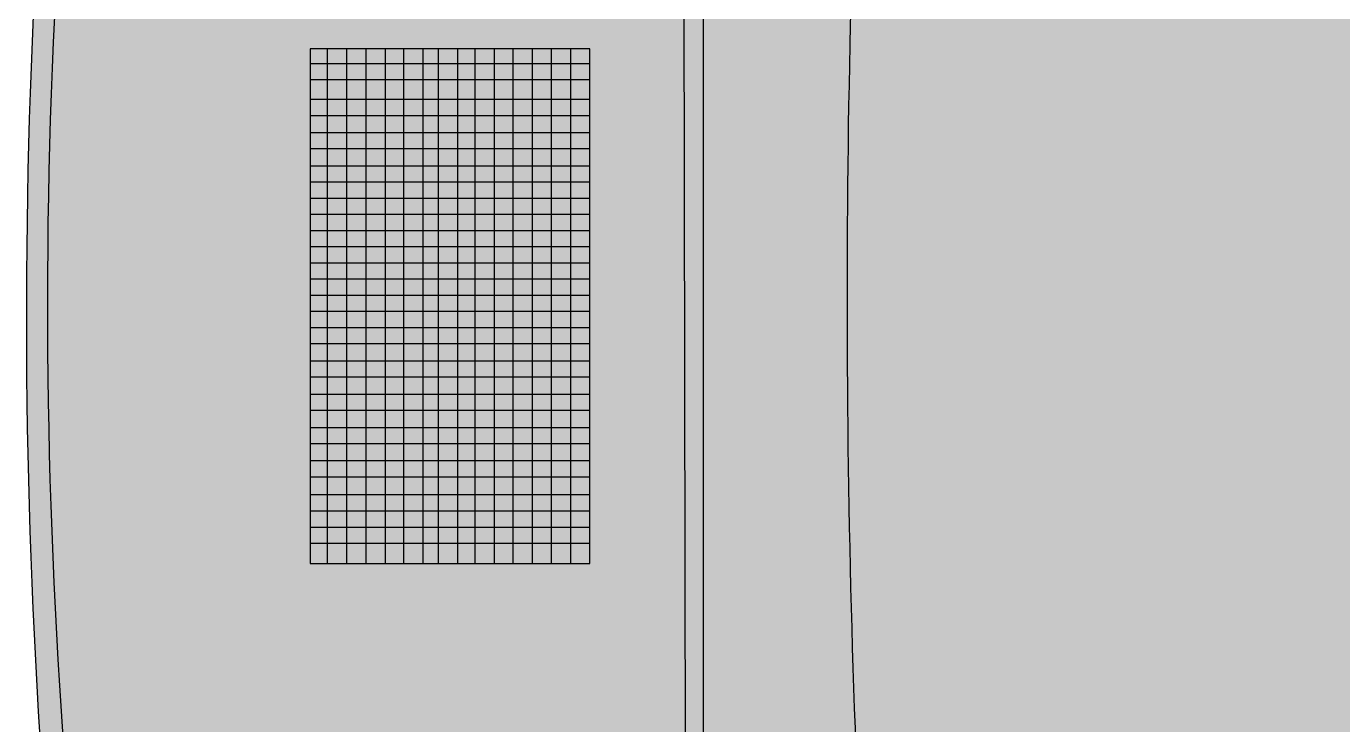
# Model space of a CAD drawing. Header units: millimetres. Extents: x 22013 to 1095811, y 1491 to 706158.
# Drawn here: x 32577 to 102226, y 235288 to 272254 of the extents above; entities that cross this region are included whole.
import ezdxf

# ---------------------------------------------------------------- set-up
doc = ezdxf.new("R2010")
doc.units = ezdxf.units.MM
pattern_1 = [(0, (-547301.375, 0), (0, 6.985), [5.08, -1.905]), (90, (-547301.375, 0), (-6.985, 4e-16), [5.08, -1.905])]

msp = doc.modelspace()

# ---------------------------------------------------------------- hatches: boundary and pattern name
at = {"true_color": 0x212121}
h = msp.add_hatch(color=250, dxfattribs=at)
h.dxf.hatch_style = 1
h.paths.add_polyline_path([(431862, 211063, 0.16636), (491266, 255226, 0.295748), (492096, 258550, 0.124558), (450374, 296687, 0.075296), (395544, 312493, 0.019114), (299986, 317003), (57752, 317003, 0.195651), (35430, 301384, 0.062895), (35208, 214220, 0.182814), (56732, 198323), (307433, 198323, 0.014471), (376490, 201182, 0.05775)])
h.paths.add_polyline_path([(43199, 214403), (36648, 214306, -0.068953), (36734, 301271), (43967, 301271, -0.178262), (63648, 312237), (78733, 312237), (76159, 307450, 0.473331), (77810, 305527), (107017, 305860), (112918, 311081), (112918, 311981), (145027, 311981), (160514, 312682), (160514, 314311), (332923, 314279), (368746, 312872), (401369, 308243, -0.189437), (483199, 259952), (483199, 255305, -0.161208), (423965, 213668, -0.080725), (339061, 201370), (174256, 200869), (156956, 202464), (114056, 202464), (106777, 209603), (77953, 209603, 0.594095), (76414, 207623), (78546, 202730), (62302, 202701, -0.135089)], flags=16)
at = {"true_color": 0xc8a265}
h = msp.add_hatch(color=33, dxfattribs=at)
h.dxf.hatch_style = 1
h.paths.add_polyline_path([(67289, 312237), (63648, 312237, 0.178262), (43967, 301271), (36734, 301271, 0.068953), (36648, 214306), (43199, 214403, 0.135089), (62302, 202701), (67488, 202710)])
h.paths.add_polyline_path([(47313, 230214), (62220, 230214), (62220, 211527), (53113, 211527), (47313, 215806)], flags=16)
h.paths.add_polyline_path([(60974, 229289), (60974, 212173), (52017, 212175), (52024, 212827), (51161, 212828), (51161, 213670), (50213, 213666), (50219, 214625), (49289, 214625), (49289, 215560), (48135, 215561), (48276, 229289)], flags=0)
h.paths.add_polyline_path([(59944, 228067), (59944, 216458), (53113, 216458), (53113, 228067)], flags=0)
h.paths.add_polyline_path([(59022, 226879), (59022, 217511), (54027, 217511), (54027, 226879)], flags=0)
h.paths.add_polyline_path([(58239, 225386), (58239, 218902), (54774, 218902), (54774, 225386)], flags=0)
h.paths.add_polyline_path([(57424, 224231), (57424, 220226), (55623, 220226), (55623, 224231)], flags=0)
h.paths.add_polyline_path([(47600, 243822), (47600, 271067), (62398, 271067), (62398, 243822)], flags=16)
h.paths.add_polyline_path([(48499, 270284), (61381, 270284), (61381, 244898), (48499, 244898)], flags=0)
h.paths.add_polyline_path([(49539, 269430), (60341, 269430), (60341, 245752), (49539, 245752)], flags=0)
h.paths.add_polyline_path([(50538, 268391), (59363, 268391), (59363, 246611), (50538, 246611)], flags=0)
h.paths.add_polyline_path([(51578, 267537), (58323, 267537), (58323, 247464), (51578, 247464)], flags=0)
h.paths.add_polyline_path([(52534, 266633), (57345, 266633), (57345, 248413), (52534, 248413)], flags=0)
h.paths.add_polyline_path([(53574, 265779), (56305, 265779), (56305, 249267), (53574, 249267)], flags=0)
h.paths.add_polyline_path([(54372, 264875), (55413, 264875), (55413, 250171), (54372, 250171)], flags=0)
h.paths.add_polyline_path([(47692, 284859), (47692, 299095), (52407, 303651), (62872, 303651), (62872, 284859)], flags=16)
h.paths.add_polyline_path([(48566, 299940), (49333, 299940), (49332, 300681), (50049, 300681), (50049, 301373), (50629, 301373), (50628, 301932), (51238, 301932), (51238, 302522), (51869, 302522), (51869, 303132), (62347, 303132), (62347, 285398), (48566, 285398)], flags=0)
h.paths.add_polyline_path([(52407, 299095), (61776, 299095), (61776, 285945), (52407, 285945)], flags=0)
h.paths.add_polyline_path([(52999, 298414), (61036, 298414), (61036, 286640), (52999, 286640)], flags=0)
h.paths.add_polyline_path([(53637, 297699), (60330, 297699), (60330, 287355), (53637, 287355)], flags=0)
h.paths.add_polyline_path([(54341, 297004), (59590, 297004), (59590, 288037), (54341, 288037)], flags=0)
h.paths.add_polyline_path([(55079, 296347), (58884, 296347), (58884, 288766), (55079, 288766)], flags=0)
h.paths.add_polyline_path([(55783, 295665), (58245, 295665), (58245, 289460), (55783, 289460)], flags=0)
h.paths.add_polyline_path([(56487, 294950), (57639, 294950), (57639, 290176), (56487, 290176)], flags=0)
h = msp.add_hatch(color=33, dxfattribs=at)
h.dxf.hatch_style = 1
h.paths.add_polyline_path([(68415, 312237), (67289, 312237), (67488, 202710), (68415, 202712)])
h = msp.add_hatch(color=33, dxfattribs=at)
h.dxf.hatch_style = 1
h.paths.add_polyline_path([(81922, 305574), (77810, 305527, -0.473331), (76159, 307450), (78733, 312237), (73678, 312237), (72672, 310079), (68415, 310079), (68415, 205053), (72946, 205053), (72946, 202720), (78546, 202730), (76414, 207623, -0.594095), (77953, 209603), (82041, 209603), (82041, 221412), (79083, 221412, -0.397668), (76979, 223400, -0.028093), (76935, 291466, -0.398043), (79040, 293457), (81922, 293457)])
at = {"true_color": 0x212121}
h = msp.add_hatch(color=250, dxfattribs=at)
h.dxf.hatch_style = 1
h.paths.add_polyline_path([(105454, 289637), (118439, 289637), (118439, 291540), (118439, 293457), (117255, 293457), (79040, 293457, 0.398043), (76935, 291466, 0.028093), (76979, 223400, 0.397668), (79083, 221412), (116992, 221412, 0.414214), (119101, 223520), (119101, 225977), (105030, 225977, -0.04431)])
at = {"true_color": 0xc8a265}
h = msp.add_hatch(dxfattribs=at)
h.set_pattern_fill('ANGLE', color=33)
h.set_pattern_definition(pattern_1)
h.paths.add_polyline_path([(48499, 271067), (47600, 271067), (47600, 270284), (48499, 270284)])
h.paths.add_polyline_path([(49539, 270284), (48499, 270284), (48499, 269430), (49539, 269430)])
h.paths.add_polyline_path([(48499, 269430), (47600, 269430), (47600, 268391), (48499, 268391)])
h.paths.add_polyline_path([(49539, 268391), (48499, 268391), (48499, 267537), (49539, 267537)])
h.paths.add_polyline_path([(48499, 267537), (47600, 267537), (47600, 266633), (48499, 266633)])
h.paths.add_polyline_path([(49539, 266633), (48499, 266633), (48499, 265779), (49539, 265779)])
h.paths.add_polyline_path([(48499, 265779), (47600, 265779), (47600, 264875), (48499, 264875)])
h.paths.add_polyline_path([(49539, 264875), (48499, 264875), (48499, 264021), (49539, 264021)])
h.paths.add_polyline_path([(48499, 264021), (47600, 264021), (47600, 263162), (48499, 263162)])
h.paths.add_polyline_path([(49539, 263162), (48499, 263162), (48499, 262308), (49539, 262308)])
h.paths.add_polyline_path([(48499, 262308), (47600, 262308), (47600, 261449), (48499, 261449)])
h.paths.add_polyline_path([(49539, 261449), (48499, 261449), (48499, 260596), (49539, 260596)])
h.paths.add_polyline_path([(48499, 260596), (47600, 260596), (47600, 259737), (48499, 259737)])
h.paths.add_polyline_path([(49539, 259737), (48499, 259737), (48499, 258883), (49539, 258883)])
h.paths.add_polyline_path([(48499, 258883), (47600, 258883), (47600, 258024), (48499, 258024)])
h.paths.add_polyline_path([(49539, 258024), (48499, 258024), (48499, 257170), (49539, 257170)])
at = {"true_color": 0x000000}
h = msp.add_hatch(dxfattribs=at)
h.set_pattern_fill('ANGLE', color=18)
h.set_pattern_definition(pattern_1)
h.paths.add_polyline_path([(49539, 271067), (48499, 271067), (48499, 270284), (49539, 270284)])
h.paths.add_polyline_path([(51578, 271067), (50538, 271067), (50538, 270284), (51578, 270284)])
h.paths.add_polyline_path([(53574, 271067), (52534, 271067), (52534, 270284), (53574, 270284)])
h.paths.add_polyline_path([(55413, 271067), (54372, 271067), (54372, 270284), (55413, 270284)])
h.paths.add_polyline_path([(57345, 271067), (56305, 271067), (56305, 270284), (57345, 270284)])
h.paths.add_polyline_path([(59363, 271067), (58323, 271067), (58323, 270284), (59363, 270284)])
h.paths.add_polyline_path([(61381, 271067), (60341, 271067), (60341, 270284), (61381, 270284)])
at = {"true_color": 0xc8a265}
h = msp.add_hatch(dxfattribs=at)
h.set_pattern_fill('ANGLE', color=33)
h.set_pattern_definition(pattern_1)
h.paths.add_polyline_path([(50538, 271067), (49539, 271067), (49539, 270284), (50538, 270284)])
h.paths.add_polyline_path([(52534, 271067), (51578, 271067), (51578, 270284), (52534, 270284)])
h.paths.add_polyline_path([(54372, 271067), (53574, 271067), (53574, 270284), (54372, 270284)])
h.paths.add_polyline_path([(56305, 271067), (55413, 271067), (55413, 270284), (56305, 270284)])
h.paths.add_polyline_path([(58323, 271067), (57345, 271067), (57345, 270284), (58323, 270284)])
h.paths.add_polyline_path([(60341, 271067), (59363, 271067), (59363, 270284), (60341, 270284)])
h.paths.add_polyline_path([(62398, 271067), (61381, 271067), (61381, 270284), (62398, 270284)])
h.paths.add_polyline_path([(61381, 270284), (60341, 270284), (60341, 269430), (61381, 269430)])
h.paths.add_polyline_path([(59363, 270284), (58323, 270284), (58323, 269430), (59363, 269430)])
h.paths.add_polyline_path([(57345, 270284), (56305, 270284), (56305, 269430), (57345, 269430)])
h.paths.add_polyline_path([(55413, 270284), (54372, 270284), (54372, 269430), (55413, 269430)])
h.paths.add_polyline_path([(53574, 270284), (52534, 270284), (52534, 269430), (53574, 269430)])
h.paths.add_polyline_path([(51578, 270284), (50538, 270284), (50538, 269430), (51578, 269430)])
h.paths.add_polyline_path([(50538, 269430), (49539, 269430), (49539, 268391), (50538, 268391)])
h.paths.add_polyline_path([(52534, 269430), (51578, 269430), (51578, 268391), (52534, 268391)])
h.paths.add_polyline_path([(54372, 269430), (53574, 269430), (53574, 268391), (54372, 268391)])
h.paths.add_polyline_path([(56305, 269430), (55413, 269430), (55413, 268391), (56305, 268391)])
h.paths.add_polyline_path([(58323, 269430), (57345, 269430), (57345, 268391), (58323, 268391)])
h.paths.add_polyline_path([(60341, 269430), (59363, 269430), (59363, 268391), (60341, 268391)])
h.paths.add_polyline_path([(62398, 269430), (61381, 269430), (61381, 268391), (62398, 268391)])
at = {"true_color": 0x000000}
h = msp.add_hatch(dxfattribs=at)
h.set_pattern_fill('ANGLE', color=18)
h.set_pattern_definition(pattern_1)
h.paths.add_polyline_path([(62398, 270284), (61381, 270284), (61381, 269430), (62398, 269430)])
h.paths.add_polyline_path([(61381, 269430), (60341, 269430), (60341, 268391), (61381, 268391)])
h.paths.add_polyline_path([(60341, 270284), (59363, 270284), (59363, 269430), (60341, 269430)])
h.paths.add_polyline_path([(59363, 269430), (58323, 269430), (58323, 268391), (59363, 268391)])
h.paths.add_polyline_path([(58323, 270284), (57345, 270284), (57345, 269430), (58323, 269430)])
h.paths.add_polyline_path([(57345, 269430), (56305, 269430), (56305, 268391), (57345, 268391)])
h.paths.add_polyline_path([(56305, 270284), (55413, 270284), (55413, 269430), (56305, 269430)])
h.paths.add_polyline_path([(55413, 269430), (54372, 269430), (54372, 268391), (55413, 268391)])
h.paths.add_polyline_path([(54372, 270284), (53574, 270284), (53574, 269430), (54372, 269430)])
h.paths.add_polyline_path([(53574, 269430), (52534, 269430), (52534, 268391), (53574, 268391)])
h.paths.add_polyline_path([(52534, 270284), (51578, 270284), (51578, 269430), (52534, 269430)])
h.paths.add_polyline_path([(51578, 269430), (50538, 269430), (50538, 268391), (51578, 268391)])
h.paths.add_polyline_path([(50538, 270284), (49539, 270284), (49539, 269430), (50538, 269430)])
h.paths.add_polyline_path([(49539, 269430), (48499, 269430), (48499, 268391), (49539, 268391)])
h.paths.add_polyline_path([(48499, 270284), (47600, 270284), (47600, 269430), (48499, 269430)])
h.paths.add_polyline_path([(48499, 268391), (47600, 268391), (47600, 267537), (48499, 267537)])
h.paths.add_polyline_path([(49539, 267537), (48499, 267537), (48499, 266633), (49539, 266633)])
h.paths.add_polyline_path([(50538, 268391), (49539, 268391), (49539, 267537), (50538, 267537)])
h.paths.add_polyline_path([(51578, 267537), (50538, 267537), (50538, 266633), (51578, 266633)])
h.paths.add_polyline_path([(50538, 266633), (49539, 266633), (49539, 265779), (50538, 265779)])
h.paths.add_polyline_path([(49539, 265779), (48499, 265779), (48499, 264875), (49539, 264875)])
h.paths.add_polyline_path([(48499, 266633), (47600, 266633), (47600, 265779), (48499, 265779)])
h.paths.add_polyline_path([(51578, 265779), (50538, 265779), (50538, 264875), (51578, 264875)])
h.paths.add_polyline_path([(52534, 266633), (51578, 266633), (51578, 265779), (52534, 265779)])
h.paths.add_polyline_path([(53574, 265779), (52534, 265779), (52534, 264875), (53574, 264875)])
h.paths.add_polyline_path([(53574, 267537), (52534, 267537), (52534, 266633), (53574, 266633)])
h.paths.add_polyline_path([(52534, 268391), (51578, 268391), (51578, 267537), (52534, 267537)])
h.paths.add_polyline_path([(54372, 268391), (53574, 268391), (53574, 267537), (54372, 267537)])
h.paths.add_polyline_path([(55413, 267537), (54372, 267537), (54372, 266633), (55413, 266633)])
h.paths.add_polyline_path([(55413, 265779), (54372, 265779), (54372, 264875), (55413, 264875)])
h.paths.add_polyline_path([(54372, 266633), (53574, 266633), (53574, 265779), (54372, 265779)])
h.paths.add_polyline_path([(56305, 268391), (55413, 268391), (55413, 267537), (56305, 267537)])
h.paths.add_polyline_path([(57345, 267537), (56305, 267537), (56305, 266633), (57345, 266633)])
h.paths.add_polyline_path([(56305, 266633), (55413, 266633), (55413, 265779), (56305, 265779)])
h.paths.add_polyline_path([(57345, 265779), (56305, 265779), (56305, 264875), (57345, 264875)])
h.paths.add_polyline_path([(58323, 266633), (57345, 266633), (57345, 265779), (58323, 265779)])
h.paths.add_polyline_path([(58323, 268391), (57345, 268391), (57345, 267537), (58323, 267537)])
h.paths.add_polyline_path([(59363, 267537), (58323, 267537), (58323, 266633), (59363, 266633)])
h.paths.add_polyline_path([(59363, 265779), (58323, 265779), (58323, 264875), (59363, 264875)])
h.paths.add_polyline_path([(60341, 266633), (59363, 266633), (59363, 265779), (60341, 265779)])
h.paths.add_polyline_path([(61381, 265779), (60341, 265779), (60341, 264875), (61381, 264875)])
h.paths.add_polyline_path([(61381, 267537), (60341, 267537), (60341, 266633), (61381, 266633)])
h.paths.add_polyline_path([(60341, 268391), (59363, 268391), (59363, 267537), (60341, 267537)])
h.paths.add_polyline_path([(62398, 268391), (61381, 268391), (61381, 267537), (62398, 267537)])
h.paths.add_polyline_path([(62398, 266633), (61381, 266633), (61381, 265779), (62398, 265779)])
at = {"true_color": 0xc8a265}
h = msp.add_hatch(dxfattribs=at)
h.set_pattern_fill('ANGLE', color=33)
h.set_pattern_definition(pattern_1)
h.paths.add_polyline_path([(51578, 268391), (50538, 268391), (50538, 267537), (51578, 267537)])
h.paths.add_polyline_path([(53574, 268391), (52534, 268391), (52534, 267537), (53574, 267537)])
h.paths.add_polyline_path([(55413, 268391), (54372, 268391), (54372, 267537), (55413, 267537)])
h.paths.add_polyline_path([(57345, 268391), (56305, 268391), (56305, 267537), (57345, 267537)])
h.paths.add_polyline_path([(59363, 268391), (58323, 268391), (58323, 267537), (59363, 267537)])
h.paths.add_polyline_path([(61381, 268391), (60341, 268391), (60341, 267537), (61381, 267537)])
h.paths.add_polyline_path([(62398, 267537), (61381, 267537), (61381, 266633), (62398, 266633)])
h.paths.add_polyline_path([(60341, 267537), (59363, 267537), (59363, 266633), (60341, 266633)])
h.paths.add_polyline_path([(58323, 267537), (57345, 267537), (57345, 266633), (58323, 266633)])
h.paths.add_polyline_path([(56305, 267537), (55413, 267537), (55413, 266633), (56305, 266633)])
h.paths.add_polyline_path([(54372, 267537), (53574, 267537), (53574, 266633), (54372, 266633)])
h.paths.add_polyline_path([(52534, 267537), (51578, 267537), (51578, 266633), (52534, 266633)])
h.paths.add_polyline_path([(50538, 267537), (49539, 267537), (49539, 266633), (50538, 266633)])
h.paths.add_polyline_path([(51578, 266633), (50538, 266633), (50538, 265779), (51578, 265779)])
h.paths.add_polyline_path([(53574, 266633), (52534, 266633), (52534, 265779), (53574, 265779)])
h.paths.add_polyline_path([(55413, 266633), (54372, 266633), (54372, 265779), (55413, 265779)])
h.paths.add_polyline_path([(57345, 266633), (56305, 266633), (56305, 265779), (57345, 265779)])
h.paths.add_polyline_path([(59363, 266633), (58323, 266633), (58323, 265779), (59363, 265779)])
h.paths.add_polyline_path([(61381, 266633), (60341, 266633), (60341, 265779), (61381, 265779)])
h.paths.add_polyline_path([(62398, 265779), (61381, 265779), (61381, 264875), (62398, 264875)])
h.paths.add_polyline_path([(60341, 265779), (59363, 265779), (59363, 264875), (60341, 264875)])
h.paths.add_polyline_path([(58323, 265779), (57345, 265779), (57345, 264875), (58323, 264875)])
h.paths.add_polyline_path([(56305, 265779), (55413, 265779), (55413, 264875), (56305, 264875)])
h.paths.add_polyline_path([(54372, 265779), (53574, 265779), (53574, 264875), (54372, 264875)])
h.paths.add_polyline_path([(52534, 265779), (51578, 265779), (51578, 264875), (52534, 264875)])
h.paths.add_polyline_path([(50538, 265779), (49539, 265779), (49539, 264875), (50538, 264875)])
h.paths.add_polyline_path([(51578, 264875), (50538, 264875), (50538, 264021), (51578, 264021)])
h.paths.add_polyline_path([(53574, 264875), (52534, 264875), (52534, 264021), (53574, 264021)])
h.paths.add_polyline_path([(55413, 264875), (54372, 264875), (54372, 264021), (55413, 264021)])
h.paths.add_polyline_path([(57345, 264875), (56305, 264875), (56305, 264021), (57345, 264021)])
h.paths.add_polyline_path([(59363, 264875), (58323, 264875), (58323, 264021), (59363, 264021)])
h.paths.add_polyline_path([(61381, 264875), (60341, 264875), (60341, 264021), (61381, 264021)])
h.paths.add_polyline_path([(62398, 264021), (61381, 264021), (61381, 263162), (62398, 263162)])
h.paths.add_polyline_path([(60341, 264021), (59363, 264021), (59363, 263162), (60341, 263162)])
h.paths.add_polyline_path([(58323, 264021), (57345, 264021), (57345, 263162), (58323, 263162)])
h.paths.add_polyline_path([(56305, 264021), (55413, 264021), (55413, 263162), (56305, 263162)])
h.paths.add_polyline_path([(54372, 264021), (53574, 264021), (53574, 263162), (54372, 263162)])
h.paths.add_polyline_path([(52534, 264021), (51578, 264021), (51578, 263162), (52534, 263162)])
h.paths.add_polyline_path([(50538, 264021), (49539, 264021), (49539, 263162), (50538, 263162)])
at = {"true_color": 0x000000}
h = msp.add_hatch(dxfattribs=at)
h.set_pattern_fill('ANGLE', color=18)
h.set_pattern_definition(pattern_1)
h.paths.add_polyline_path([(62398, 264875), (61381, 264875), (61381, 264021), (62398, 264021)])
h.paths.add_polyline_path([(62398, 263162), (61381, 263162), (61381, 262308), (62398, 262308)])
h.paths.add_polyline_path([(61381, 264021), (60341, 264021), (60341, 263162), (61381, 263162)])
h.paths.add_polyline_path([(60341, 263162), (59363, 263162), (59363, 262308), (60341, 262308)])
h.paths.add_polyline_path([(60341, 264875), (59363, 264875), (59363, 264021), (60341, 264021)])
h.paths.add_polyline_path([(59363, 264021), (58323, 264021), (58323, 263162), (59363, 263162)])
h.paths.add_polyline_path([(58323, 263162), (57345, 263162), (57345, 262308), (58323, 262308)])
h.paths.add_polyline_path([(58323, 264875), (57345, 264875), (57345, 264021), (58323, 264021)])
h.paths.add_polyline_path([(57345, 264021), (56305, 264021), (56305, 263162), (57345, 263162)])
h.paths.add_polyline_path([(56305, 263162), (55413, 263162), (55413, 262308), (56305, 262308)])
h.paths.add_polyline_path([(56305, 264875), (55413, 264875), (55413, 264021), (56305, 264021)])
h.paths.add_polyline_path([(55413, 264021), (54372, 264021), (54372, 263162), (55413, 263162)])
h.paths.add_polyline_path([(54372, 263162), (53574, 263162), (53574, 262308), (54372, 262308)])
h.paths.add_polyline_path([(54372, 264875), (53574, 264875), (53574, 264021), (54372, 264021)])
h.paths.add_polyline_path([(53574, 264021), (52534, 264021), (52534, 263162), (53574, 263162)])
h.paths.add_polyline_path([(52534, 263162), (51578, 263162), (51578, 262308), (52534, 262308)])
h.paths.add_polyline_path([(52534, 264875), (51578, 264875), (51578, 264021), (52534, 264021)])
h.paths.add_polyline_path([(51578, 264021), (50538, 264021), (50538, 263162), (51578, 263162)])
h.paths.add_polyline_path([(50538, 263162), (49539, 263162), (49539, 262308), (50538, 262308)])
h.paths.add_polyline_path([(50538, 264875), (49539, 264875), (49539, 264021), (50538, 264021)])
h.paths.add_polyline_path([(49539, 264021), (48499, 264021), (48499, 263162), (49539, 263162)])
h.paths.add_polyline_path([(48499, 263162), (47600, 263162), (47600, 262308), (48499, 262308)])
h.paths.add_polyline_path([(48499, 264875), (47600, 264875), (47600, 264021), (48499, 264021)])
at = {"true_color": 0xc8a265}
h = msp.add_hatch(dxfattribs=at)
h.set_pattern_fill('ANGLE', color=33)
h.set_pattern_definition(pattern_1)
h.paths.add_polyline_path([(50538, 260596), (49539, 260596), (49539, 259737), (50538, 259737)])
h.paths.add_polyline_path([(52534, 260596), (51578, 260596), (51578, 259737), (52534, 259737)])
h.paths.add_polyline_path([(54372, 260596), (53574, 260596), (53574, 259737), (54372, 259737)])
h.paths.add_polyline_path([(56305, 260596), (55413, 260596), (55413, 259737), (56305, 259737)])
h.paths.add_polyline_path([(58323, 260596), (57345, 260596), (57345, 259737), (58323, 259737)])
h.paths.add_polyline_path([(60341, 260596), (59363, 260596), (59363, 259737), (60341, 259737)])
h.paths.add_polyline_path([(62398, 260596), (61381, 260596), (61381, 259737), (62398, 259737)])
h.paths.add_polyline_path([(61381, 261449), (60341, 261449), (60341, 260596), (61381, 260596)])
h.paths.add_polyline_path([(59363, 261449), (58323, 261449), (58323, 260596), (59363, 260596)])
h.paths.add_polyline_path([(57345, 261449), (56305, 261449), (56305, 260596), (57345, 260596)])
h.paths.add_polyline_path([(55413, 261449), (54372, 261449), (54372, 260596), (55413, 260596)])
h.paths.add_polyline_path([(53574, 261449), (52534, 261449), (52534, 260596), (53574, 260596)])
h.paths.add_polyline_path([(51578, 261449), (50538, 261449), (50538, 260596), (51578, 260596)])
h.paths.add_polyline_path([(50538, 262308), (49539, 262308), (49539, 261449), (50538, 261449)])
h.paths.add_polyline_path([(52534, 262308), (51578, 262308), (51578, 261449), (52534, 261449)])
h.paths.add_polyline_path([(54372, 262308), (53574, 262308), (53574, 261449), (54372, 261449)])
h.paths.add_polyline_path([(56305, 262308), (55413, 262308), (55413, 261449), (56305, 261449)])
h.paths.add_polyline_path([(58323, 262308), (57345, 262308), (57345, 261449), (58323, 261449)])
h.paths.add_polyline_path([(60341, 262308), (59363, 262308), (59363, 261449), (60341, 261449)])
h.paths.add_polyline_path([(62398, 262308), (61381, 262308), (61381, 261449), (62398, 261449)])
h.paths.add_polyline_path([(61381, 263162), (60341, 263162), (60341, 262308), (61381, 262308)])
h.paths.add_polyline_path([(59363, 263162), (58323, 263162), (58323, 262308), (59363, 262308)])
h.paths.add_polyline_path([(57345, 263162), (56305, 263162), (56305, 262308), (57345, 262308)])
h.paths.add_polyline_path([(55413, 263162), (54372, 263162), (54372, 262308), (55413, 262308)])
h.paths.add_polyline_path([(53574, 263162), (52534, 263162), (52534, 262308), (53574, 262308)])
h.paths.add_polyline_path([(51578, 263162), (50538, 263162), (50538, 262308), (51578, 262308)])
at = {"true_color": 0x000000}
h = msp.add_hatch(dxfattribs=at)
h.set_pattern_fill('ANGLE', color=18)
h.set_pattern_definition(pattern_1)
h.paths.add_polyline_path([(49539, 262308), (48499, 262308), (48499, 261449), (49539, 261449)])
h.paths.add_polyline_path([(51578, 262308), (50538, 262308), (50538, 261449), (51578, 261449)])
h.paths.add_polyline_path([(48499, 261449), (47600, 261449), (47600, 260596), (48499, 260596)])
h.paths.add_polyline_path([(49539, 260596), (48499, 260596), (48499, 259737), (49539, 259737)])
h.paths.add_polyline_path([(50538, 261449), (49539, 261449), (49539, 260596), (50538, 260596)])
h.paths.add_polyline_path([(51578, 260596), (50538, 260596), (50538, 259737), (51578, 259737)])
h.paths.add_polyline_path([(52534, 261449), (51578, 261449), (51578, 260596), (52534, 260596)])
h.paths.add_polyline_path([(53574, 262308), (52534, 262308), (52534, 261449), (53574, 261449)])
h.paths.add_polyline_path([(53574, 260596), (52534, 260596), (52534, 259737), (53574, 259737)])
h.paths.add_polyline_path([(54372, 261449), (53574, 261449), (53574, 260596), (54372, 260596)])
h.paths.add_polyline_path([(55413, 262308), (54372, 262308), (54372, 261449), (55413, 261449)])
h.paths.add_polyline_path([(55413, 260596), (54372, 260596), (54372, 259737), (55413, 259737)])
h.paths.add_polyline_path([(56305, 261449), (55413, 261449), (55413, 260596), (56305, 260596)])
h.paths.add_polyline_path([(57345, 262308), (56305, 262308), (56305, 261449), (57345, 261449)])
h.paths.add_polyline_path([(57345, 260596), (56305, 260596), (56305, 259737), (57345, 259737)])
h.paths.add_polyline_path([(58323, 261449), (57345, 261449), (57345, 260596), (58323, 260596)])
h.paths.add_polyline_path([(59363, 262308), (58323, 262308), (58323, 261449), (59363, 261449)])
h.paths.add_polyline_path([(59363, 260596), (58323, 260596), (58323, 259737), (59363, 259737)])
h.paths.add_polyline_path([(60341, 261449), (59363, 261449), (59363, 260596), (60341, 260596)])
h.paths.add_polyline_path([(61381, 262308), (60341, 262308), (60341, 261449), (61381, 261449)])
h.paths.add_polyline_path([(61381, 260596), (60341, 260596), (60341, 259737), (61381, 259737)])
h.paths.add_polyline_path([(62398, 261449), (61381, 261449), (61381, 260596), (62398, 260596)])
h = msp.add_hatch(dxfattribs=at)
h.set_pattern_fill('ANGLE', color=18)
h.set_pattern_definition(pattern_1)
h.paths.add_polyline_path([(62398, 258024), (61381, 258024), (61381, 257170), (62398, 257170)])
h.paths.add_polyline_path([(61381, 258883), (60341, 258883), (60341, 258024), (61381, 258024)])
h.paths.add_polyline_path([(62398, 259737), (61381, 259737), (61381, 258883), (62398, 258883)])
h.paths.add_polyline_path([(60341, 259737), (59363, 259737), (59363, 258883), (60341, 258883)])
h.paths.add_polyline_path([(60341, 258024), (59363, 258024), (59363, 257170), (60341, 257170)])
h.paths.add_polyline_path([(59363, 258883), (58323, 258883), (58323, 258024), (59363, 258024)])
h.paths.add_polyline_path([(58323, 259737), (57345, 259737), (57345, 258883), (58323, 258883)])
h.paths.add_polyline_path([(58323, 258024), (57345, 258024), (57345, 257170), (58323, 257170)])
h.paths.add_polyline_path([(57345, 258883), (56305, 258883), (56305, 258024), (57345, 258024)])
h.paths.add_polyline_path([(56305, 259737), (55413, 259737), (55413, 258883), (56305, 258883)])
h.paths.add_polyline_path([(56305, 258024), (55413, 258024), (55413, 257170), (56305, 257170)])
h.paths.add_polyline_path([(55413, 258883), (54372, 258883), (54372, 258024), (55413, 258024)])
h.paths.add_polyline_path([(54372, 258024), (53574, 258024), (53574, 257170), (54372, 257170)])
h.paths.add_polyline_path([(54372, 259737), (53574, 259737), (53574, 258883), (54372, 258883)])
h.paths.add_polyline_path([(53574, 258883), (52534, 258883), (52534, 258024), (53574, 258024)])
h.paths.add_polyline_path([(52534, 258024), (51578, 258024), (51578, 257170), (52534, 257170)])
h.paths.add_polyline_path([(52534, 259737), (51578, 259737), (51578, 258883), (52534, 258883)])
h.paths.add_polyline_path([(51578, 258883), (50538, 258883), (50538, 258024), (51578, 258024)])
h.paths.add_polyline_path([(50538, 258024), (49539, 258024), (49539, 257170), (50538, 257170)])
h.paths.add_polyline_path([(50538, 259737), (49539, 259737), (49539, 258883), (50538, 258883)])
h.paths.add_polyline_path([(49539, 258883), (48499, 258883), (48499, 258024), (49539, 258024)])
h.paths.add_polyline_path([(48499, 259737), (47600, 259737), (47600, 258883), (48499, 258883)])
h.paths.add_polyline_path([(48499, 258024), (47600, 258024), (47600, 257170), (48499, 257170)])
h.paths.add_polyline_path([(49539, 257170), (48499, 257170), (48499, 256311), (49539, 256311)])
h.paths.add_polyline_path([(51578, 257170), (50538, 257170), (50538, 256311), (51578, 256311)])
h.paths.add_polyline_path([(53574, 257170), (52534, 257170), (52534, 256311), (53574, 256311)])
h.paths.add_polyline_path([(55413, 257170), (54372, 257170), (54372, 256311), (55413, 256311)])
h.paths.add_polyline_path([(57345, 257170), (56305, 257170), (56305, 256311), (57345, 256311)])
h.paths.add_polyline_path([(59363, 257170), (58323, 257170), (58323, 256311), (59363, 256311)])
h.paths.add_polyline_path([(61381, 257170), (60341, 257170), (60341, 256311), (61381, 256311)])
at = {"true_color": 0xc8a265}
h = msp.add_hatch(dxfattribs=at)
h.set_pattern_fill('ANGLE', color=33)
h.set_pattern_definition(pattern_1)
h.paths.add_polyline_path([(50538, 258883), (49539, 258883), (49539, 258024), (50538, 258024)])
h.paths.add_polyline_path([(52534, 258883), (51578, 258883), (51578, 258024), (52534, 258024)])
h.paths.add_polyline_path([(54372, 258883), (53574, 258883), (53574, 258024), (54372, 258024)])
h.paths.add_polyline_path([(56305, 258883), (55413, 258883), (55413, 258024), (56305, 258024)])
h.paths.add_polyline_path([(58323, 258883), (57345, 258883), (57345, 258024), (58323, 258024)])
h.paths.add_polyline_path([(60341, 258883), (59363, 258883), (59363, 258024), (60341, 258024)])
h.paths.add_polyline_path([(62398, 258883), (61381, 258883), (61381, 258024), (62398, 258024)])
h.paths.add_polyline_path([(61381, 259737), (60341, 259737), (60341, 258883), (61381, 258883)])
h.paths.add_polyline_path([(59363, 259737), (58323, 259737), (58323, 258883), (59363, 258883)])
h.paths.add_polyline_path([(57345, 259737), (56305, 259737), (56305, 258883), (57345, 258883)])
h.paths.add_polyline_path([(55413, 259737), (54372, 259737), (54372, 258883), (55413, 258883)])
h.paths.add_polyline_path([(53574, 259737), (52534, 259737), (52534, 258883), (53574, 258883)])
h.paths.add_polyline_path([(51578, 259737), (50538, 259737), (50538, 258883), (51578, 258883)])
h = msp.add_hatch(dxfattribs=at)
h.set_pattern_fill('ANGLE', color=33)
h.set_pattern_definition(pattern_1)
h.paths.add_polyline_path([(50538, 257170), (49539, 257170), (49539, 256311), (50538, 256311)])
h.paths.add_polyline_path([(52534, 257170), (51578, 257170), (51578, 256311), (52534, 256311)])
h.paths.add_polyline_path([(54372, 257170), (53574, 257170), (53574, 256311), (54372, 256311)])
h.paths.add_polyline_path([(56305, 257170), (55413, 257170), (55413, 256311), (56305, 256311)])
h.paths.add_polyline_path([(58323, 257170), (57345, 257170), (57345, 256311), (58323, 256311)])
h.paths.add_polyline_path([(60341, 257170), (59363, 257170), (59363, 256311), (60341, 256311)])
h.paths.add_polyline_path([(62398, 257170), (61381, 257170), (61381, 256311), (62398, 256311)])
h.paths.add_polyline_path([(61381, 258024), (60341, 258024), (60341, 257170), (61381, 257170)])
h.paths.add_polyline_path([(59363, 258024), (58323, 258024), (58323, 257170), (59363, 257170)])
h.paths.add_polyline_path([(57345, 258024), (56305, 258024), (56305, 257170), (57345, 257170)])
h.paths.add_polyline_path([(55413, 258024), (54372, 258024), (54372, 257170), (55413, 257170)])
h.paths.add_polyline_path([(53574, 258024), (52534, 258024), (52534, 257170), (53574, 257170)])
h.paths.add_polyline_path([(51578, 258024), (50538, 258024), (50538, 257170), (51578, 257170)])
h = msp.add_hatch(dxfattribs=at)
h.set_pattern_fill('ANGLE', color=33)
h.set_pattern_definition(pattern_1)
h.paths.add_polyline_path([(48499, 257170), (47600, 257170), (47600, 256311), (48499, 256311)])
h.paths.add_polyline_path([(49539, 256311), (48499, 256311), (48499, 255457), (49539, 255457)])
h.paths.add_polyline_path([(48499, 255457), (47600, 255457), (47600, 254553), (48499, 254553)])
h.paths.add_polyline_path([(49539, 254553), (48499, 254553), (48499, 253699), (49539, 253699)])
h.paths.add_polyline_path([(48499, 253699), (47600, 253699), (47600, 252783), (48499, 252783)])
h.paths.add_polyline_path([(49539, 252783), (48499, 252783), (48499, 251929), (49539, 251929)])
h.paths.add_polyline_path([(48499, 251929), (47600, 251929), (47600, 251025), (48499, 251025)])
h.paths.add_polyline_path([(49539, 251025), (48499, 251025), (48499, 250171), (49539, 250171)])
h.paths.add_polyline_path([(48499, 250171), (47600, 250171), (47600, 249267), (48499, 249267)])
h.paths.add_polyline_path([(49539, 249267), (48499, 249267), (48499, 248413), (49539, 248413)])
h.paths.add_polyline_path([(48499, 248413), (47600, 248413), (47600, 247464), (48499, 247464)])
h.paths.add_polyline_path([(49539, 247464), (48499, 247464), (48499, 246611), (49539, 246611)])
h.paths.add_polyline_path([(48499, 246611), (47600, 246611), (47600, 245752), (48499, 245752)])
h.paths.add_polyline_path([(49539, 245752), (48499, 245752), (48499, 244898), (49539, 244898)])
h.paths.add_polyline_path([(48499, 244898), (47600, 244898), (47600, 243822), (48499, 243822)])
at = {"true_color": 0x000000}
h = msp.add_hatch(dxfattribs=at)
h.set_pattern_fill('ANGLE', color=18)
h.set_pattern_definition(pattern_1)
h.paths.add_polyline_path([(62398, 256311), (61381, 256311), (61381, 255457), (62398, 255457)])
h.paths.add_polyline_path([(62398, 254553), (61381, 254553), (61381, 253699), (62398, 253699)])
h.paths.add_polyline_path([(61381, 255457), (60341, 255457), (60341, 254553), (61381, 254553)])
h.paths.add_polyline_path([(60341, 254553), (59363, 254553), (59363, 253699), (60341, 253699)])
h.paths.add_polyline_path([(60341, 256311), (59363, 256311), (59363, 255457), (60341, 255457)])
h.paths.add_polyline_path([(59363, 255457), (58323, 255457), (58323, 254553), (59363, 254553)])
h.paths.add_polyline_path([(58323, 256311), (57345, 256311), (57345, 255457), (58323, 255457)])
h.paths.add_polyline_path([(58323, 254553), (57345, 254553), (57345, 253699), (58323, 253699)])
h.paths.add_polyline_path([(56305, 254553), (55413, 254553), (55413, 253699), (56305, 253699)])
h.paths.add_polyline_path([(57345, 255457), (56305, 255457), (56305, 254553), (57345, 254553)])
h.paths.add_polyline_path([(56305, 256311), (55413, 256311), (55413, 255457), (56305, 255457)])
h.paths.add_polyline_path([(55413, 255457), (54372, 255457), (54372, 254553), (55413, 254553)])
h.paths.add_polyline_path([(54372, 256311), (53574, 256311), (53574, 255457), (54372, 255457)])
h.paths.add_polyline_path([(54372, 254553), (53574, 254553), (53574, 253699), (54372, 253699)])
h.paths.add_polyline_path([(52534, 254553), (51578, 254553), (51578, 253699), (52534, 253699)])
h.paths.add_polyline_path([(53574, 255457), (52534, 255457), (52534, 254553), (53574, 254553)])
h.paths.add_polyline_path([(52534, 256311), (51578, 256311), (51578, 255457), (52534, 255457)])
h.paths.add_polyline_path([(51578, 255457), (50538, 255457), (50538, 254553), (51578, 254553)])
h.paths.add_polyline_path([(50538, 254553), (49539, 254553), (49539, 253699), (50538, 253699)])
h.paths.add_polyline_path([(50538, 256311), (49539, 256311), (49539, 255457), (50538, 255457)])
h.paths.add_polyline_path([(49539, 255457), (48499, 255457), (48499, 254553), (49539, 254553)])
h.paths.add_polyline_path([(48499, 254553), (47600, 254553), (47600, 253699), (48499, 253699)])
h.paths.add_polyline_path([(48499, 256311), (47600, 256311), (47600, 255457), (48499, 255457)])
h.paths.add_polyline_path([(49539, 253699), (48499, 253699), (48499, 252783), (49539, 252783)])
h.paths.add_polyline_path([(51578, 253699), (50538, 253699), (50538, 252783), (51578, 252783)])
h.paths.add_polyline_path([(53574, 253699), (52534, 253699), (52534, 252783), (53574, 252783)])
h.paths.add_polyline_path([(55413, 253699), (54372, 253699), (54372, 252783), (55413, 252783)])
h.paths.add_polyline_path([(57345, 253699), (56305, 253699), (56305, 252783), (57345, 252783)])
h.paths.add_polyline_path([(59363, 253699), (58323, 253699), (58323, 252783), (59363, 252783)])
h.paths.add_polyline_path([(61381, 253699), (60341, 253699), (60341, 252783), (61381, 252783)])
h.paths.add_polyline_path([(62398, 252783), (61381, 252783), (61381, 251929), (62398, 251929)])
h.paths.add_polyline_path([(60341, 252783), (59363, 252783), (59363, 251929), (60341, 251929)])
h.paths.add_polyline_path([(58323, 252783), (57345, 252783), (57345, 251929), (58323, 251929)])
h.paths.add_polyline_path([(56305, 252783), (55413, 252783), (55413, 251929), (56305, 251929)])
h.paths.add_polyline_path([(54372, 252783), (53574, 252783), (53574, 251929), (54372, 251929)])
h.paths.add_polyline_path([(52534, 252783), (51578, 252783), (51578, 251929), (52534, 251929)])
h.paths.add_polyline_path([(50538, 252783), (49539, 252783), (49539, 251929), (50538, 251929)])
h.paths.add_polyline_path([(48499, 252783), (47600, 252783), (47600, 251929), (48499, 251929)])
at = {"true_color": 0xc8a265}
h = msp.add_hatch(dxfattribs=at)
h.set_pattern_fill('ANGLE', color=33)
h.set_pattern_definition(pattern_1)
h.paths.add_polyline_path([(50538, 253699), (49539, 253699), (49539, 252783), (50538, 252783)])
h.paths.add_polyline_path([(52534, 253699), (51578, 253699), (51578, 252783), (52534, 252783)])
h.paths.add_polyline_path([(54372, 253699), (53574, 253699), (53574, 252783), (54372, 252783)])
h.paths.add_polyline_path([(56305, 253699), (55413, 253699), (55413, 252783), (56305, 252783)])
h.paths.add_polyline_path([(58323, 253699), (57345, 253699), (57345, 252783), (58323, 252783)])
h.paths.add_polyline_path([(60341, 253699), (59363, 253699), (59363, 252783), (60341, 252783)])
h.paths.add_polyline_path([(62398, 253699), (61381, 253699), (61381, 252783), (62398, 252783)])
h.paths.add_polyline_path([(61381, 254553), (60341, 254553), (60341, 253699), (61381, 253699)])
h.paths.add_polyline_path([(59363, 254553), (58323, 254553), (58323, 253699), (59363, 253699)])
h.paths.add_polyline_path([(57345, 254553), (56305, 254553), (56305, 253699), (57345, 253699)])
h.paths.add_polyline_path([(55413, 254553), (54372, 254553), (54372, 253699), (55413, 253699)])
h.paths.add_polyline_path([(53574, 254553), (52534, 254553), (52534, 253699), (53574, 253699)])
h.paths.add_polyline_path([(51578, 254553), (50538, 254553), (50538, 253699), (51578, 253699)])
h.paths.add_polyline_path([(50538, 255457), (49539, 255457), (49539, 254553), (50538, 254553)])
h.paths.add_polyline_path([(52534, 255457), (51578, 255457), (51578, 254553), (52534, 254553)])
h.paths.add_polyline_path([(54372, 255457), (53574, 255457), (53574, 254553), (54372, 254553)])
h.paths.add_polyline_path([(56305, 255457), (55413, 255457), (55413, 254553), (56305, 254553)])
h.paths.add_polyline_path([(58323, 255457), (57345, 255457), (57345, 254553), (58323, 254553)])
h.paths.add_polyline_path([(60341, 255457), (59363, 255457), (59363, 254553), (60341, 254553)])
h.paths.add_polyline_path([(62398, 255457), (61381, 255457), (61381, 254553), (62398, 254553)])
h.paths.add_polyline_path([(61381, 256311), (60341, 256311), (60341, 255457), (61381, 255457)])
h.paths.add_polyline_path([(59363, 256311), (58323, 256311), (58323, 255457), (59363, 255457)])
h.paths.add_polyline_path([(57345, 256311), (56305, 256311), (56305, 255457), (57345, 255457)])
h.paths.add_polyline_path([(55413, 256311), (54372, 256311), (54372, 255457), (55413, 255457)])
h.paths.add_polyline_path([(53574, 256311), (52534, 256311), (52534, 255457), (53574, 255457)])
h.paths.add_polyline_path([(51578, 256311), (50538, 256311), (50538, 255457), (51578, 255457)])
h = msp.add_hatch(dxfattribs=at)
h.set_pattern_fill('ANGLE', color=33)
h.set_pattern_definition(pattern_1)
h.paths.add_polyline_path([(50538, 251929), (49539, 251929), (49539, 251025), (50538, 251025)])
h.paths.add_polyline_path([(52534, 251929), (51578, 251929), (51578, 251025), (52534, 251025)])
h.paths.add_polyline_path([(54372, 251929), (53574, 251929), (53574, 251025), (54372, 251025)])
h.paths.add_polyline_path([(56305, 251929), (55413, 251929), (55413, 251025), (56305, 251025)])
h.paths.add_polyline_path([(58323, 251929), (57345, 251929), (57345, 251025), (58323, 251025)])
h.paths.add_polyline_path([(60341, 251929), (59363, 251929), (59363, 251025), (60341, 251025)])
h.paths.add_polyline_path([(62398, 251929), (61381, 251929), (61381, 251025), (62398, 251025)])
h.paths.add_polyline_path([(61381, 252783), (60341, 252783), (60341, 251929), (61381, 251929)])
h.paths.add_polyline_path([(59363, 252783), (58323, 252783), (58323, 251929), (59363, 251929)])
h.paths.add_polyline_path([(57345, 252783), (56305, 252783), (56305, 251929), (57345, 251929)])
h.paths.add_polyline_path([(55413, 252783), (54372, 252783), (54372, 251929), (55413, 251929)])
h.paths.add_polyline_path([(53574, 252783), (52534, 252783), (52534, 251929), (53574, 251929)])
h.paths.add_polyline_path([(51578, 252783), (50538, 252783), (50538, 251929), (51578, 251929)])
at = {"true_color": 0x000000}
h = msp.add_hatch(dxfattribs=at)
h.set_pattern_fill('ANGLE', color=18)
h.set_pattern_definition(pattern_1)
h.paths.add_polyline_path([(62398, 251025), (61381, 251025), (61381, 250171), (62398, 250171)])
h.paths.add_polyline_path([(62398, 249267), (61381, 249267), (61381, 248413), (62398, 248413)])
h.paths.add_polyline_path([(62398, 247464), (61381, 247464), (61381, 246611), (62398, 246611)])
h.paths.add_polyline_path([(61381, 248413), (60341, 248413), (60341, 247464), (61381, 247464)])
h.paths.add_polyline_path([(61381, 250171), (60341, 250171), (60341, 249267), (61381, 249267)])
h.paths.add_polyline_path([(61381, 251929), (60341, 251929), (60341, 251025), (61381, 251025)])
h.paths.add_polyline_path([(60341, 251025), (59363, 251025), (59363, 250171), (60341, 250171)])
h.paths.add_polyline_path([(60341, 249267), (59363, 249267), (59363, 248413), (60341, 248413)])
h.paths.add_polyline_path([(60341, 247464), (59363, 247464), (59363, 246611), (60341, 246611)])
h.paths.add_polyline_path([(59363, 248413), (58323, 248413), (58323, 247464), (59363, 247464)])
h.paths.add_polyline_path([(59363, 250171), (58323, 250171), (58323, 249267), (59363, 249267)])
h.paths.add_polyline_path([(59363, 251929), (58323, 251929), (58323, 251025), (59363, 251025)])
h.paths.add_polyline_path([(57345, 251929), (56305, 251929), (56305, 251025), (57345, 251025)])
h.paths.add_polyline_path([(58323, 251025), (57345, 251025), (57345, 250171), (58323, 250171)])
h.paths.add_polyline_path([(58323, 249267), (57345, 249267), (57345, 248413), (58323, 248413)])
h.paths.add_polyline_path([(58323, 247464), (57345, 247464), (57345, 246611), (58323, 246611)])
h.paths.add_polyline_path([(57345, 248413), (56305, 248413), (56305, 247464), (57345, 247464)])
h.paths.add_polyline_path([(57345, 250171), (56305, 250171), (56305, 249267), (57345, 249267)])
h.paths.add_polyline_path([(56305, 251025), (55413, 251025), (55413, 250171), (56305, 250171)])
h.paths.add_polyline_path([(56305, 249267), (55413, 249267), (55413, 248413), (56305, 248413)])
h.paths.add_polyline_path([(56305, 247464), (55413, 247464), (55413, 246611), (56305, 246611)])
h.paths.add_polyline_path([(55413, 248413), (54372, 248413), (54372, 247464), (55413, 247464)])
h.paths.add_polyline_path([(55413, 250171), (54372, 250171), (54372, 249267), (55413, 249267)])
h.paths.add_polyline_path([(55413, 251929), (54372, 251929), (54372, 251025), (55413, 251025)])
h.paths.add_polyline_path([(54372, 251025), (53574, 251025), (53574, 250171), (54372, 250171)])
h.paths.add_polyline_path([(54372, 249267), (53574, 249267), (53574, 248413), (54372, 248413)])
h.paths.add_polyline_path([(54372, 247464), (53574, 247464), (53574, 246611), (54372, 246611)])
h.paths.add_polyline_path([(53574, 248413), (52534, 248413), (52534, 247464), (53574, 247464)])
h.paths.add_polyline_path([(53574, 250171), (52534, 250171), (52534, 249267), (53574, 249267)])
h.paths.add_polyline_path([(53574, 251929), (52534, 251929), (52534, 251025), (53574, 251025)])
h.paths.add_polyline_path([(52534, 251025), (51578, 251025), (51578, 250171), (52534, 250171)])
h.paths.add_polyline_path([(52534, 249267), (51578, 249267), (51578, 248413), (52534, 248413)])
h.paths.add_polyline_path([(52534, 247464), (51578, 247464), (51578, 246611), (52534, 246611)])
h.paths.add_polyline_path([(51578, 248413), (50538, 248413), (50538, 247464), (51578, 247464)])
h.paths.add_polyline_path([(51578, 250171), (50538, 250171), (50538, 249267), (51578, 249267)])
h.paths.add_polyline_path([(51578, 251929), (50538, 251929), (50538, 251025), (51578, 251025)])
h.paths.add_polyline_path([(50538, 251025), (49539, 251025), (49539, 250171), (50538, 250171)])
h.paths.add_polyline_path([(50538, 249267), (49539, 249267), (49539, 248413), (50538, 248413)])
h.paths.add_polyline_path([(50538, 247464), (49539, 247464), (49539, 246611), (50538, 246611)])
h.paths.add_polyline_path([(49539, 248413), (48499, 248413), (48499, 247464), (49539, 247464)])
h.paths.add_polyline_path([(49539, 250171), (48499, 250171), (48499, 249267), (49539, 249267)])
h.paths.add_polyline_path([(49539, 251929), (48499, 251929), (48499, 251025), (49539, 251025)])
h.paths.add_polyline_path([(48499, 251025), (47600, 251025), (47600, 250171), (48499, 250171)])
h.paths.add_polyline_path([(48499, 249267), (47600, 249267), (47600, 248413), (48499, 248413)])
h.paths.add_polyline_path([(48499, 247464), (47600, 247464), (47600, 246611), (48499, 246611)])
at = {"true_color": 0xc8a265}
h = msp.add_hatch(dxfattribs=at)
h.set_pattern_fill('ANGLE', color=33)
h.set_pattern_definition(pattern_1)
h.paths.add_polyline_path([(50538, 250171), (49539, 250171), (49539, 249267), (50538, 249267)])
h.paths.add_polyline_path([(52534, 250171), (51578, 250171), (51578, 249267), (52534, 249267)])
h.paths.add_polyline_path([(54372, 250171), (53574, 250171), (53574, 249267), (54372, 249267)])
h.paths.add_polyline_path([(56305, 250171), (55413, 250171), (55413, 249267), (56305, 249267)])
h.paths.add_polyline_path([(58323, 250171), (57345, 250171), (57345, 249267), (58323, 249267)])
h.paths.add_polyline_path([(60341, 250171), (59363, 250171), (59363, 249267), (60341, 249267)])
h.paths.add_polyline_path([(62398, 250171), (61381, 250171), (61381, 249267), (62398, 249267)])
h.paths.add_polyline_path([(61381, 251025), (60341, 251025), (60341, 250171), (61381, 250171)])
h.paths.add_polyline_path([(59363, 251025), (58323, 251025), (58323, 250171), (59363, 250171)])
h.paths.add_polyline_path([(57345, 251025), (56305, 251025), (56305, 250171), (57345, 250171)])
h.paths.add_polyline_path([(55413, 251025), (54372, 251025), (54372, 250171), (55413, 250171)])
h.paths.add_polyline_path([(53574, 251025), (52534, 251025), (52534, 250171), (53574, 250171)])
h.paths.add_polyline_path([(51578, 251025), (50538, 251025), (50538, 250171), (51578, 250171)])
h = msp.add_hatch(dxfattribs=at)
h.set_pattern_fill('ANGLE', color=33)
h.set_pattern_definition(pattern_1)
h.paths.add_polyline_path([(50538, 248413), (49539, 248413), (49539, 247464), (50538, 247464)])
h.paths.add_polyline_path([(52534, 248413), (51578, 248413), (51578, 247464), (52534, 247464)])
h.paths.add_polyline_path([(54372, 248413), (53574, 248413), (53574, 247464), (54372, 247464)])
h.paths.add_polyline_path([(56305, 248413), (55413, 248413), (55413, 247464), (56305, 247464)])
h.paths.add_polyline_path([(58323, 248413), (57345, 248413), (57345, 247464), (58323, 247464)])
h.paths.add_polyline_path([(60341, 248413), (59363, 248413), (59363, 247464), (60341, 247464)])
h.paths.add_polyline_path([(62398, 248413), (61381, 248413), (61381, 247464), (62398, 247464)])
h.paths.add_polyline_path([(61381, 249267), (60341, 249267), (60341, 248413), (61381, 248413)])
h.paths.add_polyline_path([(59363, 249267), (58323, 249267), (58323, 248413), (59363, 248413)])
h.paths.add_polyline_path([(57345, 249267), (56305, 249267), (56305, 248413), (57345, 248413)])
h.paths.add_polyline_path([(55413, 249267), (54372, 249267), (54372, 248413), (55413, 248413)])
h.paths.add_polyline_path([(53574, 249267), (52534, 249267), (52534, 248413), (53574, 248413)])
h.paths.add_polyline_path([(51578, 249267), (50538, 249267), (50538, 248413), (51578, 248413)])
h = msp.add_hatch(dxfattribs=at)
h.set_pattern_fill('ANGLE', color=33)
h.set_pattern_definition(pattern_1)
h.paths.add_polyline_path([(50538, 246611), (49539, 246611), (49539, 245752), (50538, 245752)])
h.paths.add_polyline_path([(52534, 246611), (51578, 246611), (51578, 245752), (52534, 245752)])
h.paths.add_polyline_path([(54372, 246611), (53574, 246611), (53574, 245752), (54372, 245752)])
h.paths.add_polyline_path([(56305, 246611), (55413, 246611), (55413, 245752), (56305, 245752)])
h.paths.add_polyline_path([(58323, 246611), (57345, 246611), (57345, 245752), (58323, 245752)])
h.paths.add_polyline_path([(60341, 246611), (59363, 246611), (59363, 245752), (60341, 245752)])
h.paths.add_polyline_path([(62398, 246611), (61381, 246611), (61381, 245752), (62398, 245752)])
h.paths.add_polyline_path([(61381, 247464), (60341, 247464), (60341, 246611), (61381, 246611)])
h.paths.add_polyline_path([(59363, 247464), (58323, 247464), (58323, 246611), (59363, 246611)])
h.paths.add_polyline_path([(57345, 247464), (56305, 247464), (56305, 246611), (57345, 246611)])
h.paths.add_polyline_path([(55413, 247464), (54372, 247464), (54372, 246611), (55413, 246611)])
h.paths.add_polyline_path([(53574, 247464), (52534, 247464), (52534, 246611), (53574, 246611)])
h.paths.add_polyline_path([(51578, 247464), (50538, 247464), (50538, 246611), (51578, 246611)])
at = {"true_color": 0x000000}
h = msp.add_hatch(dxfattribs=at)
h.set_pattern_fill('ANGLE', color=18)
h.set_pattern_definition(pattern_1)
h.paths.add_polyline_path([(62398, 245752), (61381, 245752), (61381, 244898), (62398, 244898)])
h.paths.add_polyline_path([(61381, 244898), (60341, 244898), (60341, 243822), (61381, 243822)])
h.paths.add_polyline_path([(61381, 246611), (60341, 246611), (60341, 245752), (61381, 245752)])
h.paths.add_polyline_path([(60341, 245752), (59363, 245752), (59363, 244898), (60341, 244898)])
h.paths.add_polyline_path([(59363, 246611), (58323, 246611), (58323, 245752), (59363, 245752)])
h.paths.add_polyline_path([(59363, 244898), (58323, 244898), (58323, 243822), (59363, 243822)])
h.paths.add_polyline_path([(58323, 245752), (57345, 245752), (57345, 244898), (58323, 244898)])
h.paths.add_polyline_path([(56305, 245752), (55413, 245752), (55413, 244898), (56305, 244898)])
h.paths.add_polyline_path([(57345, 246611), (56305, 246611), (56305, 245752), (57345, 245752)])
h.paths.add_polyline_path([(57345, 244898), (56305, 244898), (56305, 243822), (57345, 243822)])
h.paths.add_polyline_path([(55413, 244898), (54372, 244898), (54372, 243822), (55413, 243822)])
h.paths.add_polyline_path([(55413, 246611), (54372, 246611), (54372, 245752), (55413, 245752)])
h.paths.add_polyline_path([(53574, 246611), (52534, 246611), (52534, 245752), (53574, 245752)])
h.paths.add_polyline_path([(54372, 245752), (53574, 245752), (53574, 244898), (54372, 244898)])
h.paths.add_polyline_path([(53574, 244898), (52534, 244898), (52534, 243822), (53574, 243822)])
h.paths.add_polyline_path([(51578, 244898), (50538, 244898), (50538, 243822), (51578, 243822)])
h.paths.add_polyline_path([(52534, 245752), (51578, 245752), (51578, 244898), (52534, 244898)])
h.paths.add_polyline_path([(51578, 246611), (50538, 246611), (50538, 245752), (51578, 245752)])
h.paths.add_polyline_path([(50538, 245752), (49539, 245752), (49539, 244898), (50538, 244898)])
h.paths.add_polyline_path([(49539, 246611), (48499, 246611), (48499, 245752), (49539, 245752)])
h.paths.add_polyline_path([(49539, 244898), (48499, 244898), (48499, 243822), (49539, 243822)])
h.paths.add_polyline_path([(48499, 245752), (47600, 245752), (47600, 244898), (48499, 244898)])
at = {"true_color": 0xc8a265}
h = msp.add_hatch(dxfattribs=at)
h.set_pattern_fill('ANGLE', color=33)
h.set_pattern_definition(pattern_1)
h.paths.add_polyline_path([(61381, 245752), (60341, 245752), (60341, 244898), (61381, 244898)])
h.paths.add_polyline_path([(59363, 245752), (58323, 245752), (58323, 244898), (59363, 244898)])
h.paths.add_polyline_path([(57345, 245752), (56305, 245752), (56305, 244898), (57345, 244898)])
h.paths.add_polyline_path([(55413, 245752), (54372, 245752), (54372, 244898), (55413, 244898)])
h.paths.add_polyline_path([(53574, 245752), (52534, 245752), (52534, 244898), (53574, 244898)])
h.paths.add_polyline_path([(51578, 245752), (50538, 245752), (50538, 244898), (51578, 244898)])
h = msp.add_hatch(dxfattribs=at)
h.set_pattern_fill('ANGLE', color=33)
h.set_pattern_definition(pattern_1)
h.paths.add_polyline_path([(50538, 244898), (49539, 244898), (49539, 243822), (50538, 243822)])
h.paths.add_polyline_path([(52534, 244898), (51578, 244898), (51578, 243822), (52534, 243822)])
h.paths.add_polyline_path([(54372, 244898), (53574, 244898), (53574, 243822), (54372, 243822)])
h.paths.add_polyline_path([(56305, 244898), (55413, 244898), (55413, 243822), (56305, 243822)])
h.paths.add_polyline_path([(58323, 244898), (57345, 244898), (57345, 243822), (58323, 243822)])
h.paths.add_polyline_path([(60341, 244898), (59363, 244898), (59363, 243822), (60341, 243822)])
h.paths.add_polyline_path([(62398, 244898), (61381, 244898), (61381, 243822), (62398, 243822)])

# ---------------------------------------------------------------- linework, layer by layer
at = {"color": 18, "true_color": 0x000000}
for p, q in [((67289, 312237), (67488, 202710)), ((68415, 202712), (68415, 312237)), ((47600, 271067), (47600, 243822)), ((62398, 271067), (47600, 271067)), ((48499, 271067), (48499, 243822)), ((49539, 243822), (49539, 271067)), ((50538, 271067), (50538, 243822)), ((51578, 243822), (51578, 271067)), ((52534, 271067), (52534, 243822)), ((53574, 243822), (53574, 271067)), ((54372, 271067), (54372, 243822)), ((55413, 243822), (55413, 271067)), ((56305, 271067), (56305, 243822)), ((57345, 243822), (57345, 271067)), ((58323, 271067), (58323, 243822)), ((59363, 243822), (59363, 271067)), ((60341, 271067), (60341, 243822)), ((61381, 243822), (61381, 271067)), ((62398, 243822), (62398, 271067)), ((47600, 270284), (62398, 270284)), ((47600, 269430), (62398, 269430)), ((47600, 268391), (62398, 268391)), ((47600, 267537), (62398, 267537)), ((47600, 266633), (62398, 266633)), ((47600, 265779), (62398, 265779)), ((47600, 264875), (62398, 264875)), ((47600, 264021), (62398, 264021)), ((47600, 263162), (62398, 263162)), ((47600, 262308), (62398, 262308)), ((47600, 261449), (62398, 261449)), ((47600, 260596), (62398, 260596)), ((47600, 259737), (62398, 259737)), ((47600, 258883), (62398, 258883)), ((47600, 258024), (62398, 258024)), ((47600, 257170), (62398, 257170)), ((47600, 256311), (62398, 256311)), ((47600, 255457), (62398, 255457)), ((47600, 254553), (62398, 254553)), ((47600, 253699), (62398, 253699)), ((47600, 252783), (62398, 252783)), ((47600, 251929), (62398, 251929)), ((47600, 251025), (62398, 251025)), ((47600, 250171), (62398, 250171)), ((47600, 249267), (62398, 249267)), ((47600, 248413), (62398, 248413)), ((47600, 247464), (62398, 247464)), ((47600, 246611), (62398, 246611)), ((47600, 245752), (62398, 245752)), ((47600, 244898), (62398, 244898)), ((47600, 243822), (62398, 243822))]:
    msp.add_line(p, q, dxfattribs=at)
for centre, radius, start, end in [((380417, 256923), 347839, 172.65631, 187.0518), ((350497, 257477), 316804, 172.05412, 187.83197), ((682199, 257825), 606199, 176.818664, 183.2554)]:
    msp.add_arc(centre, radius, start, end, dxfattribs=at)

doc.saveas('drawing.dxf')
